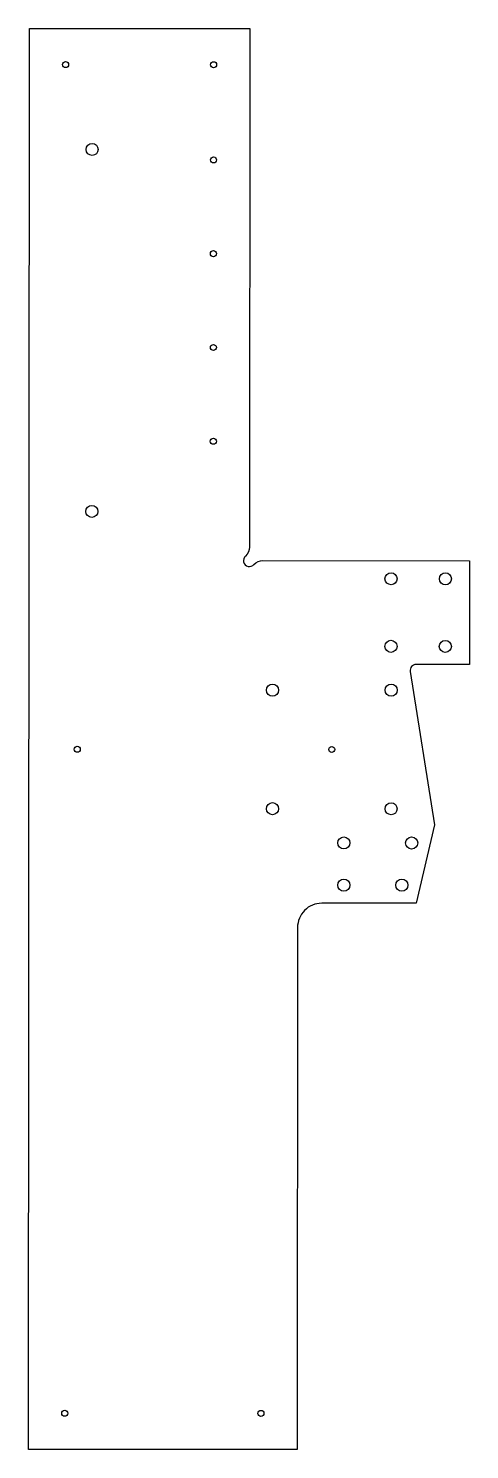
# Model space of a CAD drawing. Header units: inches. Extents: x -20.9 to -11.8, y 2.1 to 31.6.
import ezdxf

# ---------------------------------------------------------------- set-up
doc = ezdxf.new("R2010")
doc.units = ezdxf.units.IN
doc.layers.get('0').update_dxf_attribs({"linetype": 'CONTINUOUS'})

msp = doc.modelspace()

# ---------------------------------------------------------------- linework, layer by layer
msp.add_lwpolyline([(-20.938, 2.107), (-20.918, 31.552), (-16.356, 31.549), (-16.363, 20.805, -0.213422), (-16.446, 20.619, 1.05728), (-16.27, 20.442, -0.213422), (-16.084, 20.526), (-11.808, 20.523), (-11.809, 18.372), (-12.913, 18.373, 0.461006), (-13.036, 18.228), (-12.535, 15.047), (-12.911, 13.423), (-14.868, 13.424, 0.414214), (-15.368, 12.924), (-15.376, 2.104)], format="xyb", close=True)
for centre, radius in [((-20.169, 30.802), 0.0625), ((-17.106, 30.8), 0.0625), ((-19.621, 29.045), 0.125), ((-17.107, 28.828), 0.0625), ((-17.109, 26.885), 0.0625), ((-17.11, 24.941), 0.0625), ((-17.111, 22.998), 0.0625), ((-19.626, 21.545), 0.125), ((-13.433, 20.149), 0.125), ((-12.308, 20.148), 0.125), ((-13.434, 18.748), 0.125), ((-12.309, 18.747), 0.125), ((-15.886, 17.84), 0.125), ((-13.43, 17.839), 0.125), ((-19.928, 16.615), 0.0625), ((-14.659, 16.611), 0.0625), ((-15.887, 15.384), 0.125), ((-13.432, 15.383), 0.125), ((-14.41, 14.674), 0.125), ((-13.006, 14.673), 0.125), ((-14.411, 13.799), 0.125), ((-13.209, 13.798), 0.125), ((-20.188, 2.857), 0.0625), ((-16.125, 2.854), 0.0625)]:
    msp.add_circle(centre, radius)

doc.saveas('drawing.dxf')
